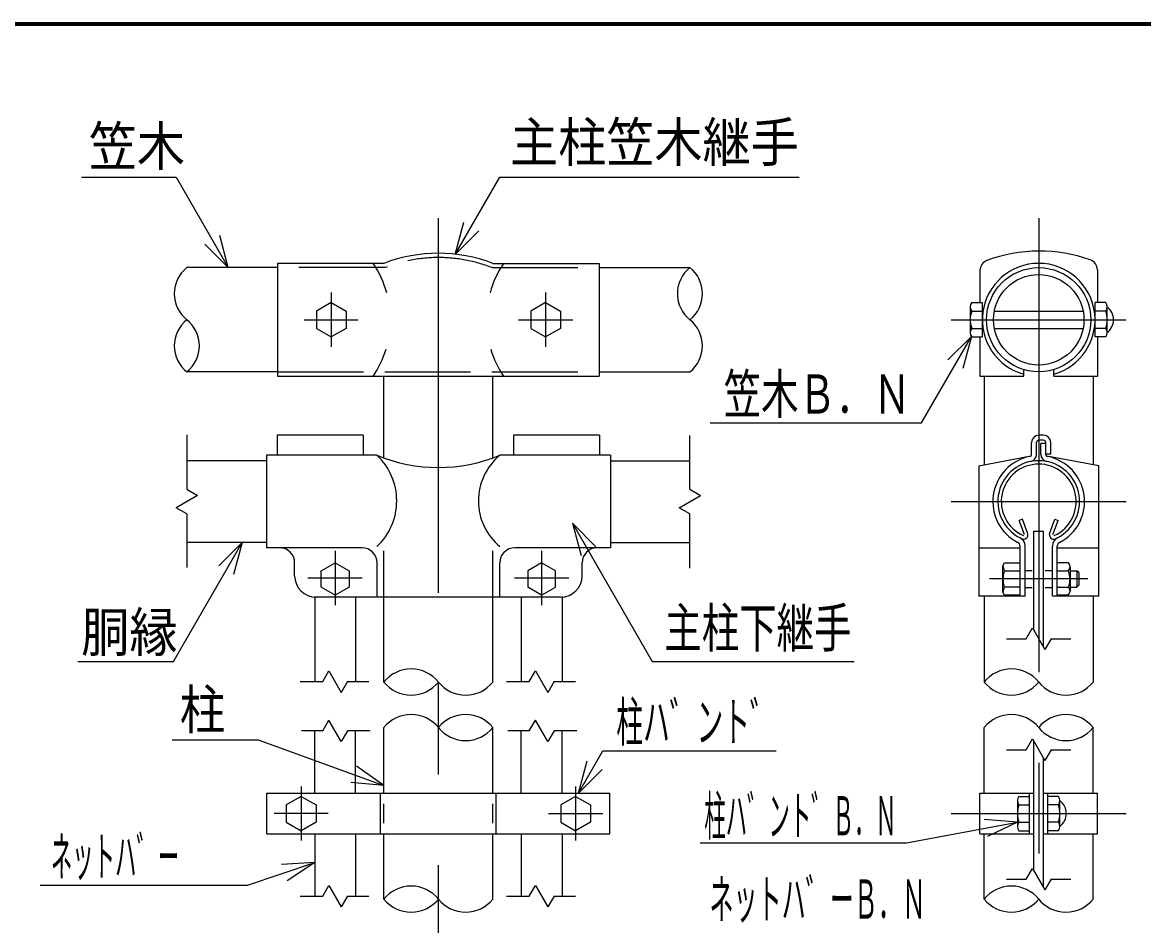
# Model space of a CAD drawing. Units: millimetres, scale not verified. Extents: x -4425 to 4425, y -3150 to 3150.
# Drawn here: x 1148 to 2717, y 1662 to 2925 of the extents above; entities that cross this region are included whole.
import ezdxf
from ezdxf.enums import TextEntityAlignment as Align

# ---------------------------------------------------------------- set-up
doc = ezdxf.new("R2010")
doc.units = ezdxf.units.MM
doc.header["$LTSCALE"] = 20
doc.linetypes.add('DASHED', pattern=[7.5, 6, -1.5])
doc.linetypes.add('USER1', pattern=[50.8, 31.75, -6.35, 6.35, -6.35])
doc.layers.add('0-0_1', color=7, linetype='Continuous', lineweight=25)
doc.layers.add('0-5_WAKU', color=7, linetype='Continuous', lineweight=25)
doc.styles.add('ＭＳ ゴシック', font='')
doc.styles.get('ＭＳ ゴシック').set_extended_font_data('MS Gothic')

msp = doc.modelspace()

# ---------------------------------------------------------------- linework, layer by layer
at = {"layer": '0-0_1', "color": 2}
for p, q in [((1230.96, 2708.55), (1363.15, 2708.55)), ((1363.15, 2708.55), (1436.21, 2582.02)), ((1753.62, 2600.58), (1815.96, 2708.55)), ((1815.96, 2708.55), (2235.21, 2708.55)), ((1753.62, 2600.58), (1765.68, 2645.58)), ((1436.21, 2582.02), (1424.15, 2627.02)), ((1753.62, 2600.58), (1786.57, 2633.53)), ((1436.21, 2582.02), (1403.26, 2614.96)), ((2406.12, 2364.99), (2475.9, 2485.84)), ((2475.9, 2485.84), (2442.95, 2452.9)), ((2475.9, 2485.84), (2463.84, 2440.84)), ((2110.6, 2364.99), (2406.12, 2364.99)), ((1378.16, 2348.17), (1378.16, 2272.19)), ((2082.15, 2272.19), (2082.15, 2347.22)), ((1393.16, 2263.53), (1363.16, 2246.21)), ((1378.16, 2272.19), (1393.16, 2263.53)), ((2067.15, 2246.21), (2097.15, 2263.53)), ((2082.15, 2272.19), (2097.15, 2263.53)), ((1378.16, 2237.55), (1363.16, 2246.21)), ((2082.15, 2237.55), (2067.15, 2246.21)), ((1378.16, 2237.55), (1378.16, 2162.51)), ((2082.15, 2161.57), (2082.15, 2237.55)), ((1917.73, 2224.54), (2029.34, 2031.24)), ((1917.73, 2224.54), (1950.68, 2191.6)), ((1917.73, 2224.54), (1929.79, 2179.54)), ((1359.54, 2031.24), (1455.66, 2197.72)), ((1455.66, 2197.72), (1422.72, 2164.78)), ((1455.66, 2197.72), (1443.6, 2152.72)), ((2552.83, 2062.98), (2561.49, 2077.98)), ((2561.49, 2077.98), (2578.81, 2047.98)), ((2525.15, 2062.98), (2552.83, 2062.98)), ((2587.47, 2062.98), (2578.81, 2047.98)), ((2587.47, 2062.98), (2615.15, 2062.98)), ((1225.78, 2031.24), (1359.54, 2031.24)), ((2029.34, 2031.24), (2311.98, 2031.24)), ((1568.33, 2002.98), (1576.99, 2017.98)), ((1576.99, 2017.98), (1594.31, 1987.98)), ((1857.33, 2002.98), (1865.99, 2017.98)), ((1865.99, 2017.98), (1883.32, 1987.98)), ((1536.58, 2002.98), (1568.33, 2002.98)), ((1602.98, 2002.98), (1594.32, 1987.98)), ((1602.98, 2002.98), (1632.91, 2002.98)), ((1825.58, 2002.98), (1857.33, 2002.98)), ((1891.98, 2002.98), (1883.32, 1987.98)), ((1891.98, 2002.98), (1921.91, 2002.98)), ((1568.33, 1933.98), (1576.99, 1948.98)), ((1594.31, 1918.98), (1576.99, 1948.98)), ((1857.33, 1933.98), (1865.99, 1948.98)), ((1883.32, 1918.98), (1865.99, 1948.98)), ((1568.33, 1933.98), (1538.4, 1933.98)), ((1602.98, 1933.98), (1594.31, 1918.98)), ((1634.73, 1933.98), (1602.97, 1933.98)), ((1857.33, 1933.98), (1827.4, 1933.98)), ((1891.98, 1933.98), (1883.32, 1918.98)), ((1923.73, 1933.98), (1891.98, 1933.98)), ((1357.56, 1921.76), (1478.18, 1921.76)), ((1478.18, 1921.76), (1653.95, 1857.79)), ((2552.83, 1907.74), (2561.49, 1922.74)), ((2561.49, 1922.74), (2578.81, 1892.74)), ((1926.34, 1846.98), (1960.43, 1906.01)), ((1960.43, 1906.01), (2202.92, 1906.01)), ((2525.15, 1907.74), (2552.83, 1907.74)), ((2587.47, 1907.74), (2578.81, 1892.74)), ((2587.47, 1907.74), (2615.15, 1907.74)), ((1653.95, 1857.79), (1615.79, 1884.51)), ((1926.34, 1846.98), (1938.4, 1891.98)), ((1926.34, 1846.98), (1959.29, 1879.92)), ((1653.95, 1857.79), (1607.54, 1861.85)), ((2385.15, 1777.39), (2540.5, 1806.38)), ((2540.5, 1806.38), (2494.05, 1809.98)), ((2540.5, 1806.38), (2498.47, 1786.27)), ((2096.38, 1777.39), (2385.15, 1777.39)), ((1463, 1718.12), (1557.15, 1750.18)), ((1557.15, 1750.18), (1510.67, 1747.09)), ((1557.15, 1750.18), (1518.44, 1724.26)), ((2552.83, 1726.5), (2561.49, 1741.5)), ((2561.49, 1741.5), (2578.81, 1711.5)), ((2525.15, 1726.5), (2552.83, 1726.5)), ((2587.47, 1726.5), (2578.81, 1711.5)), ((2587.47, 1726.5), (2615.15, 1726.5)), ((1172.84, 1718.12), (1463, 1718.12)), ((1568.33, 1702.98), (1576.99, 1717.98)), ((1576.99, 1717.98), (1594.31, 1687.98)), ((1857.33, 1702.98), (1865.99, 1717.98)), ((1865.99, 1717.98), (1883.32, 1687.98)), ((1536.58, 1702.98), (1568.33, 1702.98)), ((1602.98, 1702.98), (1594.32, 1687.98)), ((1602.98, 1702.98), (1632.91, 1702.98)), ((1825.58, 1702.98), (1857.33, 1702.98)), ((1891.98, 1702.98), (1883.32, 1687.98)), ((1891.98, 1702.98), (1921.91, 1702.98))]:
    msp.add_line(p, q, dxfattribs=at)
at = {"layer": '0-0_1', "color": 3, "linetype": 'USER1'}
for p, q in [((1730.15, 1111.24), (1730.15, 2651.36)), ((2570.15, 2651.36), (2570.15, 1114.32)), ((1580.15, 2547.09), (1580.15, 2471.15)), ((1880.15, 2547.09), (1880.15, 2471.15)), ((1542.18, 2509.12), (1618.12, 2509.12)), ((1842.18, 2509.12), (1918.12, 2509.12)), ((2447.73, 2509.12), (2692.58, 2509.12)), ((2447.73, 2254.87), (2692.58, 2254.87)), ((1585.65, 2185.98), (1585.65, 2110.04)), ((1874.65, 2185.98), (1874.65, 2110.04)), ((1547.69, 2148.01), (1623.62, 2148.01)), ((1836.68, 2148.01), (1912.62, 2148.01)), ((2638.98, 2146.58), (2501.33, 2146.58)), ((1538.15, 1856.45), (1538.15, 1780.51)), ((1922.15, 1856.45), (1922.15, 1780.51)), ((1576.12, 1818.48), (1500.18, 1818.48)), ((1884.18, 1818.48), (1960.12, 1818.48)), ((2447.73, 1818.48), (2692.58, 1818.48))]:
    msp.add_line(p, q, dxfattribs=at)
at = {"layer": '0-0_1'}
for p, q in [((1505.15, 2582.02), (1378.16, 2582.02)), ((1505.15, 2588.02), (1505.15, 2430.22)), ((1653.95, 2588.02), (1505.15, 2588.02)), ((1806.35, 2588.02), (1955.15, 2588.02)), ((1955.15, 2588.02), (1955.15, 2430.22)), ((1955.15, 2582.02), (2082.15, 2582.02)), ((2487.95, 2577.99), (2487.95, 2533.12)), ((2652.35, 2578.8), (2652.35, 2533.12)), ((1580.15, 2533.12), (1559.37, 2521.12)), ((1580.15, 2533.12), (1600.94, 2521.12)), ((1880.15, 2533.12), (1859.37, 2521.12)), ((1880.15, 2533.12), (1900.94, 2521.12)), ((2474.35, 2527.12), (2474.35, 2491.12)), ((2476.41, 2533.12), (2491.25, 2533.12)), ((2491.25, 2533.12), (2491.25, 2485.12)), ((2649.05, 2485.12), (2649.05, 2533.12)), ((2663.9, 2533.12), (2649.05, 2533.12)), ((2665.96, 2491.12), (2665.96, 2527.12)), ((1559.37, 2521.12), (1559.37, 2497.12)), ((1600.94, 2521.12), (1600.94, 2497.12)), ((1859.37, 2521.12), (1859.37, 2497.12)), ((1900.94, 2521.12), (1900.94, 2497.12)), ((2476.41, 2521.12), (2492.21, 2521.12)), ((2508, 2521.12), (2632.31, 2521.12)), ((2663.9, 2521.12), (2648.1, 2521.12)), ((1559.37, 2497.12), (1580.15, 2485.12)), ((1600.94, 2497.12), (1580.15, 2485.12)), ((1859.37, 2497.12), (1880.15, 2485.12)), ((1900.94, 2497.12), (1880.15, 2485.12)), ((2476.41, 2497.12), (2492.21, 2497.12)), ((2508, 2497.12), (2632.31, 2497.12)), ((2663.9, 2497.12), (2648.1, 2497.12)), ((2476.41, 2485.12), (2491.25, 2485.12)), ((2663.9, 2485.12), (2649.05, 2485.12)), ((2652.35, 2485.12), (2652.35, 2430.22)), ((1505.15, 2436.22), (1378.16, 2436.22)), ((1955.15, 2436.22), (2082.15, 2436.22)), ((2549.15, 2430.22), (2549.15, 2439.31)), ((2591.15, 2430.22), (2591.15, 2439.31)), ((1505.15, 2430.22), (1955.15, 2430.22)), ((1653.95, 2316.53), (1653.95, 2430.22)), ((1806.35, 2316.53), (1806.35, 2430.22)), ((2493.95, 2430.22), (2493.95, 2306.29)), ((2591.15, 2430.22), (2652.35, 2430.22)), ((2646.35, 2430.22), (2646.35, 2306.2)), ((1624.88, 2347.51), (1624.88, 2319.54)), ((1955.75, 2347.51), (1835.43, 2347.51)), ((1835.43, 2347.51), (1835.43, 2319.54)), ((1955.75, 2347.51), (1955.75, 2319.54)), ((2560.23, 2320.84), (2560.23, 2337.59)), ((2567.15, 2320.68), (2567.15, 2337.59)), ((2577.07, 2347.51), (2570.15, 2347.51)), ((2577.07, 2340.59), (2570.15, 2340.59)), ((2580.08, 2320.84), (2580.08, 2337.59)), ((2587, 2321.04), (2587, 2337.59)), ((2573.16, 2320.69), (2573.16, 2336.08)), ((2580.08, 2336.08), (2573.16, 2336.08)), ((1489.52, 2312.02), (1378.16, 2312.02)), ((1644.25, 2319.52), (1489.52, 2319.54)), ((1489.52, 2319.54), (1489.52, 2190.2)), ((1970.79, 2319.54), (1816.05, 2319.54)), ((1970.79, 2319.54), (1970.79, 2190.2)), ((1970.79, 2312.02), (2082.15, 2312.02)), ((2486.23, 2304.82), (2559.35, 2318.71)), ((2587, 2321.04), (2580.08, 2321.04)), ((2654.07, 2304.75), (2581.35, 2318.38)), ((2486.23, 2304.82), (2486.23, 2254.87)), ((2654.07, 2254.87), (2654.07, 2304.75)), ((2486.23, 2254.87), (2486.23, 2122.52)), ((2654.07, 2122.52), (2654.07, 2254.87)), ((2547.52, 2230.07), (2543, 2228.42)), ((2550.21, 2208.6), (2543, 2228.42)), ((2554.97, 2209.6), (2547.52, 2230.07)), ((2585.34, 2209.6), (2592.79, 2230.07)), ((2590.1, 2208.6), (2597.31, 2228.42)), ((2592.79, 2230.07), (2597.31, 2228.42)), ((2563.4, 2074.67), (2563.4, 2213.47)), ((2563.4, 2213.47), (2576.9, 2213.47)), ((2576.9, 2051.29), (2576.9, 2213.47)), ((1489.52, 2197.72), (1378.16, 2197.72)), ((1970.79, 2197.72), (2082.15, 2197.72)), ((1623.22, 2190.2), (1489.52, 2190.2)), ((1653.95, 2002.35), (1653.95, 2185.72)), ((1806.35, 2002.35), (1806.35, 2185.72)), ((1970.79, 2190.2), (1837.08, 2190.2)), ((2486.23, 2190.2), (2544.14, 2190.2)), ((2544.14, 2122.52), (2544.14, 2192.36)), ((2551.05, 2122.52), (2551.05, 2192.53)), ((2589.25, 2122.52), (2589.25, 2192.53)), ((2596.17, 2122.52), (2596.17, 2192.36)), ((2596.17, 2190.2), (2654.07, 2190.2)), ((1529.02, 2151.1), (1529.02, 2169.14)), ((1566.1, 2157.87), (1585.65, 2169.16)), ((1585.65, 2169.16), (1605.21, 2157.87)), ((1644.28, 2121.02), (1644.28, 2169.14)), ((1816.03, 2121.02), (1816.03, 2169.14)), ((1874.65, 2169.16), (1855.1, 2157.87)), ((1894.21, 2157.87), (1874.65, 2169.16)), ((1931.29, 2151.1), (1931.29, 2169.14)), ((2520.14, 2165.15), (2522.44, 2169.14)), ((2520.14, 2128.02), (2520.14, 2165.14)), ((2522.44, 2169.14), (2544.14, 2169.14)), ((2612.01, 2169.14), (2596.02, 2169.14)), ((1566.1, 2135.3), (1566.1, 2157.87)), ((1605.21, 2157.87), (1605.21, 2135.3)), ((1855.1, 2157.87), (1855.1, 2135.3)), ((1894.21, 2135.3), (1894.21, 2157.87)), ((2521.94, 2157.86), (2544.14, 2157.87)), ((2551.05, 2158.62), (2561.13, 2158.62)), ((2579.18, 2158.62), (2589.25, 2158.62)), ((2596.02, 2157.85), (2611.56, 2157.85)), ((2614.07, 2163.4), (2614.07, 2129.87)), ((2614.07, 2157.85), (2623.69, 2157.85)), ((2623.69, 2157.85), (2623.69, 2135.31)), ((2626.1, 2155.45), (2623.69, 2157.85)), ((2626.1, 2155.45), (2626.1, 2137.72)), ((1585.65, 2124.01), (1566.1, 2135.3)), ((1605.21, 2135.3), (1585.65, 2124.01)), ((1874.65, 2124.01), (1855.1, 2135.3)), ((1874.65, 2124.01), (1894.21, 2135.3)), ((2544.14, 2135.31), (2521.94, 2135.31)), ((2551.05, 2134.55), (2561.13, 2134.55)), ((2579.18, 2134.55), (2589.25, 2134.55)), ((2596.02, 2135.31), (2611.61, 2135.31)), ((2614.07, 2135.31), (2623.69, 2135.31)), ((2623.69, 2135.31), (2626.1, 2137.72)), ((1557.15, 2121.95), (1557.15, 2002.98)), ((1901.21, 2121.02), (1558.86, 2121.02)), ((1614.15, 2121.02), (1614.15, 2002.98)), ((1846.15, 2121.02), (1846.15, 2002.98)), ((1903.15, 2121.95), (1903.15, 2002.98)), ((2551.05, 2122.52), (2486.23, 2122.52)), ((2493.95, 2122.52), (2493.95, 2002.35)), ((2522.44, 2124.03), (2520.14, 2128.02)), ((2544.14, 2124.03), (2522.44, 2124.03)), ((2654.07, 2122.52), (2589.25, 2122.52)), ((2611.18, 2124.02), (2596.02, 2124.02)), ((2646.35, 2122.52), (2646.35, 2002.35)), ((1557.15, 1846.98), (1557.15, 1933.98)), ((1614.15, 1846.98), (1614.15, 1933.98)), ((1653.95, 1846.98), (1653.95, 1938.74)), ((1806.35, 1846.98), (1806.35, 1938.74)), ((1846.15, 1846.98), (1846.15, 1933.98)), ((1903.15, 1846.98), (1903.15, 1933.98)), ((2493.95, 1846.98), (2493.95, 1938.74)), ((2646.35, 1846.98), (2646.35, 1938.74)), ((2563.4, 1738.2), (2563.4, 1919.43)), ((2576.9, 1714.81), (2576.9, 1896.05)), ((1490.15, 1846.98), (1970.15, 1846.98)), ((1490.15, 1789.98), (1490.15, 1846.98)), ((1538.15, 1842.48), (1517.37, 1830.48)), ((1538.15, 1842.48), (1558.94, 1830.48)), ((1649.15, 1789.98), (1649.15, 1846.98)), ((1811.15, 1789.98), (1811.15, 1846.98)), ((1922.15, 1842.48), (1901.37, 1830.48)), ((1922.15, 1842.48), (1942.94, 1830.48)), ((1970.15, 1789.98), (1970.15, 1846.98)), ((2487.95, 1846.98), (2563.4, 1846.98)), ((2487.95, 1789.98), (2487.95, 1846.98)), ((2540.5, 1836.48), (2540.5, 1800.48)), ((2542.56, 1842.48), (2557.4, 1842.48)), ((2557.4, 1789.98), (2557.4, 1846.98)), ((2576.9, 1846.98), (2652.35, 1846.98)), ((2582.9, 1789.98), (2582.9, 1846.98)), ((2597.75, 1842.48), (2582.9, 1842.48)), ((2599.81, 1800.48), (2599.81, 1836.48)), ((2652.35, 1789.98), (2652.35, 1846.98)), ((1517.37, 1830.48), (1517.37, 1806.48)), ((1901.37, 1830.48), (1901.37, 1806.48)), ((1942.94, 1830.48), (1942.94, 1806.48)), ((2542.56, 1830.48), (2557.4, 1830.48)), ((2597.75, 1830.48), (2582.9, 1830.48)), ((1517.37, 1806.48), (1538.15, 1794.48)), ((1901.37, 1806.48), (1922.15, 1794.48)), ((1942.94, 1806.48), (1922.15, 1794.48)), ((2542.56, 1806.48), (2557.4, 1806.48)), ((2597.75, 1806.48), (2582.9, 1806.48)), ((1490.15, 1789.98), (1970.15, 1789.98)), ((1557.15, 1789.98), (1557.15, 1702.98)), ((1614.15, 1789.98), (1614.15, 1702.98)), ((1653.95, 1698.74), (1653.95, 1789.98)), ((1806.35, 1698.74), (1806.35, 1789.98)), ((1846.15, 1789.98), (1846.15, 1702.98)), ((1903.15, 1789.98), (1903.15, 1702.98)), ((2487.95, 1789.98), (2563.4, 1789.98)), ((2493.95, 1698.74), (2493.95, 1789.98)), ((2542.56, 1794.48), (2557.4, 1794.48)), ((2576.9, 1789.98), (2652.35, 1789.98)), ((2597.75, 1794.48), (2582.9, 1794.48)), ((2646.35, 1698.74), (2646.35, 1789.98))]:
    msp.add_line(p, q, dxfattribs=at)
at = {"layer": '0-0_1', "color": 8, "linetype": 'DASHED'}
for p, q in [((1655.07, 2582.02), (1505.15, 2582.02)), ((1805.24, 2582.02), (1955.15, 2582.02)), ((1505.15, 2436.22), (1955.15, 2436.22)), ((1653.95, 1804.98), (1653.95, 1831.98)), ((1806.35, 1804.98), (1806.35, 1831.98))]:
    msp.add_line(p, q, dxfattribs=at)
at = {"layer": '0-0_1'}
for points in [[(2487.95, 2485.12), (2487.95, 2430.22), (2549.15, 2430.22)], [(1624.88, 2347.51), (1504.56, 2347.51), (1504.56, 2319.54)], [(1558.94, 1830.48), (1558.94, 1806.48), (1538.15, 1794.48)]]:
    msp.add_lwpolyline(points, dxfattribs=at)
for radius in [72.9, 63.3]:
    msp.add_circle((2570.15, 2509.12), radius, dxfattribs=at)
for centre, radius, start, end in [((2571.28, 2391.7), 213.42, 70.54896, 110.14153), ((1730.15, 2389.16), 212.95, 69.03345, 110.9667), ((2502.95, 2577.99), 15, 110.14153, 180), ((2637.35, 2578.8), 15, 0, 70.54896), ((1407.38, 2545.57), 46.72, 128.71809, 231.2822), ((1521.26, 2509.12), 141.69, 15.3674, 33.83771), ((1939.05, 2509.12), 141.69, 146.16244, 164.63274), ((2111.37, 2545.57), 46.72, 128.71809, 231.2822), ((2052.93, 2545.57), 46.72, 308.71795, 51.28205), ((2570.15, 2509.12), 78.9, 285.43582, 254.56419), ((2484.12, 2527.12), 9.77, 142.12123, 217.87906), ((2656.19, 2527.12), 9.77, 322.12109, 37.87891), ((2652.46, 2509.12), 22.5, 306.86985, 53.13015), ((2510.35, 2509.12), 36, 160.5289, 199.47138), ((2629.96, 2509.12), 36, 340.52876, 19.47124), ((1407.38, 2472.67), 46.72, 128.71809, 231.2822), ((1348.94, 2472.67), 46.72, 308.71795, 51.28205), ((2052.93, 2472.67), 46.72, 308.71795, 51.28205), ((2484.12, 2491.12), 9.77, 142.12123, 217.87906), ((2656.19, 2491.12), 9.77, 322.12109, 37.87891), ((1521.26, 2509.12), 141.69, 326.16229, 343.14703), ((1939.05, 2509.12), 141.69, 196.85282, 213.83756), ((2570.15, 2337.59), 9.93, 90, 180), ((2570.15, 2337.59), 3.01, 90, 180), ((2577.07, 2337.59), 9.93, 0, 90), ((2577.07, 2337.59), 3.01, 0, 90), ((1584.46, 2255.75), 87.42, 313.11304, 46.84253), ((1730.13, 2527.53), 225.04, 247.56669, 292.44657), ((1868.84, 2255.82), 82.75, 129.64224, 230.53066), ((2570.16, 2254.87), 64.22, 101.09585, 242.86295), ((2570.16, 2254.87), 57.15, 90.00128, 242.80055), ((2570.16, 2254.87), 52.34, 294.33505, 245.82558), ((2557.22, 2320.84), 3.01, 281.09534, 0), ((2557.22, 2320.69), 9.93, 281.12048, 0), ((2570.16, 2254.87), 57.15, 297.19772, 90.00128), ((2583.09, 2320.69), 9.93, 180, 258.88393), ((2583.09, 2320.84), 3.01, 180, 258.90917), ((2570.16, 2254.87), 64.22, 297.13473, 78.90888), ((2538.12, 2192.36), 6.02, 0, 62.86319), ((2538.12, 2192.53), 12.93, 0, 62.80017), ((2549.1, 2208.33), 6.02, 245.55103, 10.6546), ((2591.21, 2208.3), 6.02, 169.34531, 287.95501), ((2602.19, 2192.53), 12.93, 117.19772, 180), ((2602.19, 2192.36), 6.02, 117.1347, 180), ((1507.97, 2169.14), 21.05, 0, 90), ((1623.22, 2169.14), 21.05, 0, 90), ((1837.08, 2169.14), 21.05, 90, 180), ((1952.34, 2169.14), 21.05, 90, 180), ((2555.88, 2170.16), 36.09, 187.97958, 199.90953), ((2605.95, 2163.73), 8.12, 313.6954, 41.82075), ((1559.1, 2151.1), 30.08, 180, 270), ((1901.21, 2151.1), 30.08, 270, 0), ((2556.25, 2146.58), 36.12, 161.80096, 198.19904), ((2587.54, 2146.53), 26.56, 335.14081, 25.22754), ((2555.88, 2123.01), 36.09, 160.09047, 172.02042), ((2606.73, 2129.86), 7.34, 307.30571, 49.067), ((1692.05, 1971.81), 48.83, 38.71757, 141.28167), ((2532.05, 1971.81), 48.83, 38.71787, 141.28198), ((1692.05, 2032.9), 48.83, 218.71771, 321.28182), ((1768.25, 2032.89), 48.83, 218.71771, 321.28182), ((2532.05, 2032.89), 48.83, 218.71802, 321.28213), ((2608.25, 2032.89), 48.83, 218.71802, 321.28213), ((1692.05, 1908.2), 48.83, 38.71802, 141.28213), ((1768.25, 1908.2), 48.83, 38.71802, 141.28213), ((2532.05, 1908.2), 48.83, 38.71802, 141.28213), ((2608.25, 1908.2), 48.83, 38.71802, 141.28213), ((1768.25, 1969.28), 48.83, 218.71787, 321.28198), ((2608.25, 1969.28), 48.83, 218.71787, 321.28198), ((2550.27, 1836.48), 9.77, 142.12123, 217.87906), ((2590.04, 1836.48), 9.77, 322.12109, 37.87891), ((2586.31, 1818.48), 22.5, 306.86985, 53.13015), ((2576.5, 1818.48), 36, 160.5289, 199.47138), ((2563.81, 1818.48), 36, 340.52876, 19.47124), ((2550.27, 1800.48), 9.77, 142.12123, 217.87906), ((2590.04, 1800.48), 9.77, 322.12109, 37.87891), ((1692.05, 1668.2), 48.83, 38.71802, 141.28213), ((2532.05, 1668.2), 48.83, 38.71802, 141.28213), ((1692.05, 1729.28), 48.83, 218.71787, 321.28198), ((1768.25, 1729.28), 48.83, 218.71787, 321.28198), ((2532.05, 1729.28), 48.83, 218.71787, 321.28198), ((2608.25, 1729.28), 48.83, 218.71787, 321.28198)]:
    msp.add_arc(centre, radius, start, end, dxfattribs=at)
at = {"layer": '0-0_1', "color": 8, "linetype": 'DASHED'}
msp.add_arc((1730.15, 2389.16), 206.95, 68.7282, 111.27195, dxfattribs=at)
at = {"layer": '0-5_WAKU'}
msp.add_line((-4048, 2923), (4198, 2923), dxfattribs=at)
msp.add_lwpolyline([(-4050, 2925), (4200, 2925), (4200, -2925), (-4050, -2925)], close=True, dxfattribs=at)
msp.add_lwpolyline([(-4046, -2921), (-4046, 2921), (4196, 2921)], dxfattribs=at)

# ---------------------------------------------------------------- texts
at = {"layer": '0-0_1', "style": 'ＭＳ ゴシック'}
for s, width, p in [('主柱笠木継手', 0.9, (1830.54, 2713.58)), ('笠木', 0.9, (1240.94, 2707.9)), ('笠木Ｂ．Ｎ', 0.7, (2129.36, 2361.34)), ('胴縁', 0.9, (1230.47, 2028.35)), ('主柱下継手', 0.7, (2046.34, 2034.3)), ('柱', 0.85, (1368.26, 1919.89)), ('柱ハ゛ント゛', 0.5, (1979.13, 1902.8)), ('柱ハ゛ント゛Ｂ．Ｎ', 0.4, (2102.27, 1771.34)), ('ネットハ゛ー', 0.4, (1187.9, 1714.34)), ('ネットハ゛ーＢ．Ｎ', 0.45, (2109.46, 1654.87))]:
    msp.add_text(s, height=54.84, dxfattribs=dict(at, width=width)).set_placement(p, align=Align.BOTTOM_LEFT)

doc.saveas('drawing.dxf')
